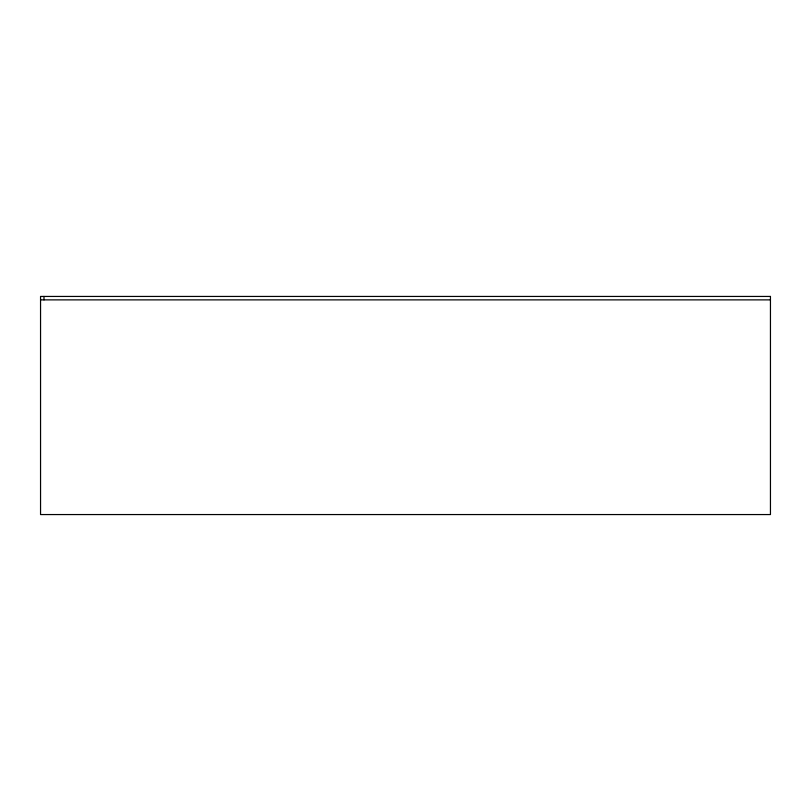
<?xml version="1.0" encoding="UTF-8"?>
<svg xmlns="http://www.w3.org/2000/svg" width="811" height="811" viewBox="0 0 811 811"><rect width="100%" height="100%" fill="white"/><g stroke="black" fill="none" stroke-linecap="round" stroke-linejoin="round"><path stroke-width="1.22" d="M40.55 299.877L770.45 299.877M43.987 296.441L43.987 299.877M770.45 296.441L40.55 296.441L40.55 514.559L770.45 514.559L770.45 296.441"/></g></svg>
